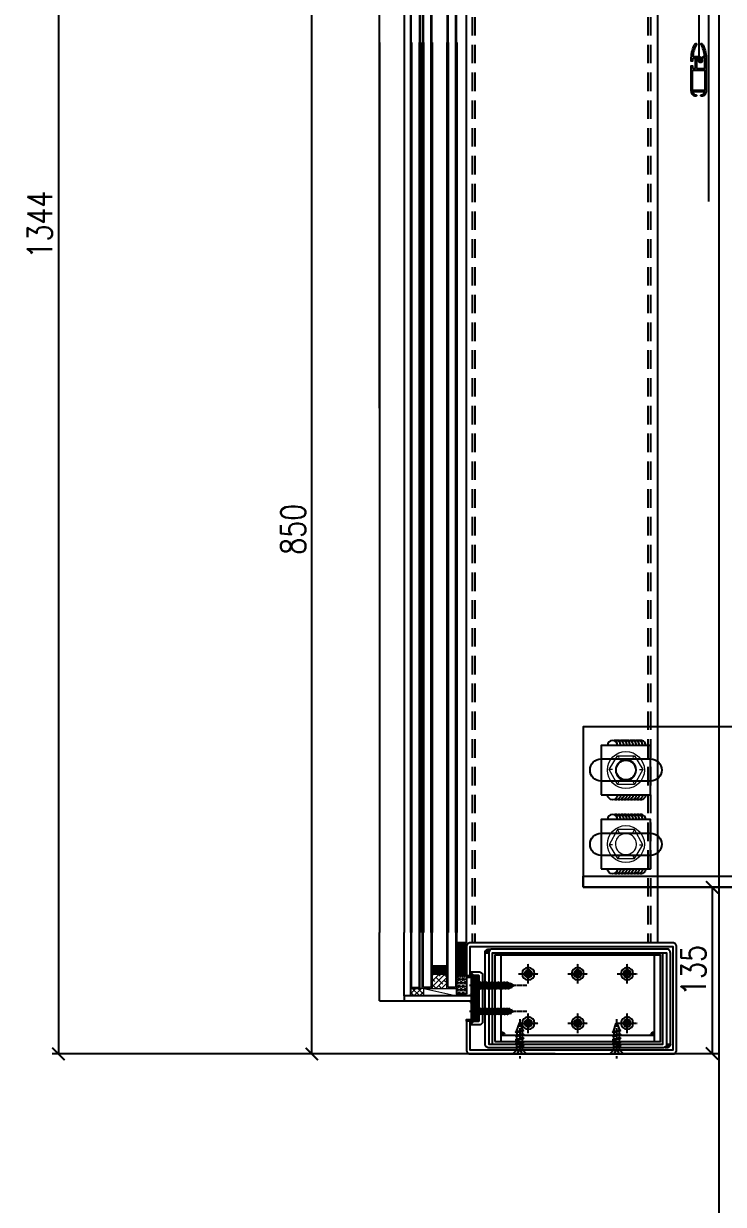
# Model space of a CAD drawing. Extents: x -3378 to 102197, y -3799 to 48702.
# Drawn here: x 85333 to 85899, y 7526 to 8483 of the extents above; entities that cross this region are included whole.
import ezdxf

# ---------------------------------------------------------------- set-up
doc = ezdxf.new("R2010")
doc.units = 0
for name, pattern in [('CEN1', [9, 6, -1, 1, -1]), ('CENTER', [2, 1.25, -0.25, 0.25, -0.25]), ('HIDDEN', [0.375, 0.25, -0.125])]:
    doc.linetypes.add(name, pattern=pattern)
for name, color, linetype in [('24WELD', 55, 'Continuous'), ('ARR', 6, 'Continuous'), ('BCM-DIM', 54, 'Continuous'), ('BCM-draft', 252, 'Continuous'), ('BCM-EXT', 2, 'Continuous'), ('BCM-Extu', 4, 'Continuous'), ('CENTER', 4, 'CENTER'), ('CL', 14, 'CENTER'), ('DIM', 173, 'Continuous'), ('GM_SECT_15', 15, 'Continuous'), ('泡棉', 8, 'Continuous'), ('結構體 STRUCTURAL', 154, 'Continuous'), ('螺絲 固定五金 FASTENERS', 124, 'Continuous'), ('螺絲、螺栓', 4, 'Continuous'), ('視覺模型鋁擠型暫替', 4, 'Continuous'), ('金屬面材 METAL PANEL', 2, 'Continuous'), ('鋁擠型 AL. EXTRUSION', 3, 'Continuous'), ('鐵件', 6, 'Continuous'), ('镀锌钢板', 3, 'Continuous'), ('隱藏線 HIDDEN', 8, 'HIDDEN')]:
    doc.layers.add(name, color=color, linetype=linetype)
doc.layers.add('BCM-GK', color=252, linetype='Continuous', lineweight=5)
doc.layers.add('BCM-GLA', color=4, linetype='Continuous', lineweight=5)
doc.styles.add('GM_ANNO_TEXT', font='simplex.shx', dxfattribs={"width": 0.8})
doc.dimstyles.new('GM_DIM', dxfattribs={"dimscale": 0, "dimtxt": 20, "dimasz": 10, "dimexe": 5, "dimexo": 5, "dimgap": 5, "dimtad": 1, "dimdec": 0, "dimdsep": 46, "dimtxsty": 'GM_ANNO_TEXT', "dimblk": 'ARCHTICK', "dimcen": 0, "dimclrd": 4, "dimclre": 4, "dimclrt": 10, "dimadec": 0, "dimazin": 2, "dimtfac": 1, "dimtdec": 0, "dimtix": 1, "dimtofl": 0, "dimtmove": 2, "dimatfit": 3, "dimfxl": 1.5, "dimarcsym": 1})
pattern_1 = [(45, (-80931.47096, -992287.45455), (-0.44194173824, 0.44194173824), [])]

# ---------------------------------------------------------------- blocks, each defined once
blk = doc.blocks.new('*u927')
at = {"layer": 'CENTER', "color": 0, "ltscale": 5}
blk.add_line((28.28, 0), (-3.62, 0), dxfattribs=at)
at = {"layer": '螺絲、螺栓', "color": 0, "linetype": 'ByBlock', "ltscale": 0.2}
for p, q in [((0.3, 5.3), (0.3, -5.3)), ((3.1, 2.5), (3.1, -2.5)), ((3.1, 2.39), (4.64, 2.39)), ((5.08, 3.15), (6.34, -3.15)), ((5.7, 2.39), (7.79, 2.39)), ((8.23, 3.15), (9.49, -3.15)), ((8.85, 2.39), (10.94, 2.39)), ((11.38, 3.15), (12.64, -3.15)), ((12, 2.39), (14.09, 2.39)), ((14.53, 3.15), (15.79, -3.15)), ((17.24, 2.39), (15.15, 2.39)), ((17.68, 3.15), (18.94, -3.15)), ((18.17, 2.61), (24.84, 0.24)), ((3.1, -2.39), (5.9, -2.39)), ((6.96, -2.39), (9.05, -2.39)), ((10.11, -2.39), (12.2, -2.39)), ((13.26, -2.39), (15.35, -2.39)), ((16.41, -2.39), (18.5, -2.39)), ((24.84, -0.23), (19.52, -2.25))]:
    blk.add_line(p, q, dxfattribs=at)
blk.add_lwpolyline([(3.1, -2.5), (0.3, -5.3), (0, -5.3), (0, 5.3), (0.3, 5.3), (3.1, 2.5)], dxfattribs=at)
blk.add_lwpolyline([(0, 1.61, -0.048054), (2.67, 0.68, -0.292428), (3.1, 0, -0.292428), (2.67, -0.68, -0.048054), (0, -1.61, -0.048054)], format="xyb", dxfattribs=at)
for points in [[(6.34, -3.15), (5.9, -2.39), (4.64, 2.39), (5.08, 3.15), (5.27, 3.15), (5.7, 2.39), (6.96, -2.39), (6.53, -3.15)], [(9.49, -3.15), (9.05, -2.39), (7.79, 2.39), (8.23, 3.15), (8.42, 3.15), (8.85, 2.39), (10.11, -2.39), (9.68, -3.15)], [(12.64, -3.15), (12.2, -2.39), (10.94, 2.39), (11.38, 3.15), (11.57, 3.15), (12, 2.39), (13.26, -2.39), (12.83, -3.15)], [(15.79, -3.15), (15.35, -2.39), (14.09, 2.39), (14.53, 3.15), (14.72, 3.15), (15.15, 2.39), (16.41, -2.39), (15.98, -3.15)], [(18.94, -3.15), (18.5, -2.39), (17.24, 2.39), (17.68, 3.15), (17.87, 3.15), (18.3, 2.39), (19.56, -2.39), (19.13, -3.15)]]:
    blk.add_lwpolyline(points, close=True, dxfattribs=at)
blk.add_arc((24.75, 0), 0.252, 292.16272, 69.4623, dxfattribs=at)
blk = doc.blocks.new('*U929')
blk.add_blockref('*u927', (0, 0))
blk = doc.blocks.new('橫料01')
at = {"layer": '視覺模型鋁擠型暫替', "linetype": 'Continuous'}
h = blk.add_hatch(dxfattribs=at)
h.set_pattern_fill('ANSI31', color=1, scale=5)
h.set_pattern_definition(pattern_1)
h.paths.add_polyline_path([(-151.5, -26.5), (-148.5, -26.5), (-151.5, -23.5)])
h = blk.add_hatch(dxfattribs=at)
h.set_pattern_fill('ANSI31', color=1, scale=5)
h.set_pattern_definition(pattern_1)
h.paths.add_polyline_path([(-151.5, -66.5), (-148.5, -63.5), (-151.5, -63.5)])
at = {"layer": '視覺模型鋁擠型暫替', "color": 1, "linetype": 'Continuous'}
for points in [[(-148.5, -26.5), (-151.5, -26.5), (-151.5, -23.5), (-148.5, -26.5)], [(-148.5, -63.5), (-151.5, -63.5), (-151.5, -66.5), (-148.5, -63.5)]]:
    blk.add_lwpolyline(points, dxfattribs=at)
at = {"layer": '視覺模型鋁擠型暫替', "color": 7, "linetype": 'Continuous'}
for centre, radius, start, end in [((7.5, -8), 3, 0, 120), ((7.5, -8), 2, 0, 109.47122), ((7.5, -8), 1, 0, 99.59407), ((-136.5, -82.01), 3, 180, 300), ((-136.5, -82.01), 2, 180, 289.47122), ((-136.5, -82.01), 1, 180, 279.59407)]:
    blk.add_arc(centre, radius, start, end, dxfattribs=at)
at = {"layer": '金屬面材 METAL PANEL'}
for points in [[(-151.5, -63.5), (-151.5, -87.01), (12.5, -87.01), (12.5, -3), (-151.49, -3), (-151.5, -26.5), (-154.5, -26.5), (-154.49, -3, -0.414128), (-151.49, 0), (12.5, 0, -0.414214), (15.5, -3), (15.5, -87.01, -0.414214), (12.5, -90.01), (-151.5, -90.01, -0.414214), (-154.5, -87.01), (-154.5, -63.5)], [(-151.5, -66.5), (-144.5, -66.5, 0.414214), (-141.5, -63.5), (-141.5, -26.5, 0.414239), (-144.5, -23.5), (-151.5, -23.5), (-148.5, -26.5), (-144.5, -26.5), (-144.5, -63.5), (-148.5, -63.5)]]:
    blk.add_lwpolyline(points, format="xyb", close=True, dxfattribs=at)
at = {"layer": '镀锌钢板'}
for points in [[(-136.5, -82.01), (-136.5, -8), (4.5, -8), (4.5, -82.01), (7.5, -82.01), (7.5, -8, 0.414214), (4.5, -5), (-136.5, -5, 0.414214), (-139.5, -8), (-139.5, -82.01)], [(10.5, -8), (10.5, -82.01, -0.414214), (7.5, -85.01), (-133.5, -85.01, -0.414214), (-136.5, -82.01), (-136.5, -8), (-133.5, -8), (-133.5, -82.01), (7.5, -82.01), (7.5, -8)]]:
    blk.add_lwpolyline(points, format="xyb", close=True, dxfattribs=at)
at = {"layer": '螺絲 固定五金 FASTENERS', "xscale": -1.000000000000002, "rotation": 90}
for p in [(-111.5, 0), (-33, 0)]:
    blk.add_blockref('*U929', p, dxfattribs=at)
blk = doc.blocks.new('*U35')
blk.add_lwpolyline([(1.22, 0.68), (2.48, 0.68, -0.398336), (3.02, 0.16, -0.027263), (3.02, -0.16, -0.398336), (2.48, -0.68), (1.22, -0.68, 0.414214), (0.68, -1.22), (0.68, -2.48, -0.398336), (0.16, -3.02, -0.027263), (-0.16, -3.02, -0.398336), (-0.68, -2.48), (-0.68, -1.22, 0.414214), (-1.22, -0.68), (-2.48, -0.68, -0.398336), (-3.02, -0.16, -0.027263), (-3.02, 0.16, -0.398336), (-2.48, 0.68), (-1.22, 0.68, 0.414214), (-0.68, 1.22), (-0.68, 2.48, -0.398336), (-0.16, 3.02, -0.027263), (0.16, 3.02, -0.398336), (0.68, 2.48), (0.68, 1.22, 0.414214)], format="xyb", close=True)
blk.add_circle((0, 0), 5)
at = {"layer": 'CL'}
for p, q in [((-8.04, 0), (8.04, 0)), ((0, 8.04), (0, -8.04))]:
    blk.add_line(p, q, dxfattribs=at)
blk = doc.blocks.new('圓孔6mm')
at = {"layer": '視覺模型鋁擠型暫替', "color": 6, "linetype": 'Continuous'}
blk.add_circle((0, 0), 3, dxfattribs=at)
at = {"layer": 'BCM-draft'}
blk.add_blockref('*U35', (0, 0), dxfattribs=at)
blk = doc.blocks.new('4t 托架')
at = {"layer": '視覺模型鋁擠型暫替', "color": 7, "linetype": 'Continuous'}
for centre, radius, start, end in [((14.5, -11.5), 1, 270, 0), ((14.5, -11.5), 2, 270, 0), ((14.5, -11.5), 3, 270, 0), ((138.5, -11.5), 3, 180, 270), ((138.5, -11.5), 2, 180, 270), ((138.5, -11.5), 1, 180, 270)]:
    blk.add_arc(centre, radius, start, end, dxfattribs=at)
at = {"layer": '镀锌钢板', "color": 6, "linetype": 'Continuous'}
for p, q in [((14.5, -6.5), (14.5, -76.51)), ((138.5, -76.51), (138.5, -6.5)), ((138.5, -11.5), (14.5, -11.5))]:
    blk.add_line(p, q, dxfattribs=at)
blk.add_lwpolyline([(9.5, -6.5), (143.5, -6.5), (143.5, -76.51), (9.5, -76.51)], close=True, dxfattribs=at)
at = {"layer": '視覺模型鋁擠型暫替', "linetype": 'Continuous'}
for p in [(36.5, -21.5), (76.5, -21.5), (116.5, -21.5), (36.5, -61.51), (76.5, -61.51), (116.5, -61.51)]:
    blk.add_blockref('圓孔6mm', p, dxfattribs=at)
blk = doc.blocks.new('A$C4E2A2353')
at = {"layer": 'ARR', "color": 0, "linetype": 'CEN1', "ltscale": 0.5}
blk.add_line((42.86, 0), (-3.62, 0), dxfattribs=at)
at = {"layer": 'ARR', "color": 0, "linetype": 'ByBlock', "ltscale": 0.3}
for p, q in [((0.3, -5.3), (0.3, 5.3)), ((3.1, -2.5), (3.1, 2.5)), ((4.38, 2.15), (3.1, 2.15)), ((3.1, 1.24), (3.82, -2.16)), ((4.71, 2.87), (4.38, 2.15)), ((4.38, 2.15), (5.3, -2.16)), ((4.43, 1.96), (5.34, -2.36)), ((5.34, 2.15), (4.71, 2.87)), ((4.71, 2.87), (5.93, -2.88)), ((4.89, 2.06), (5.8, -2.26)), ((6.82, 2.15), (5.34, 2.15)), ((5.34, 2.15), (6.26, -2.16)), ((5.34, 2.15), (6.26, -2.16)), ((7.15, 2.87), (6.82, 2.15)), ((6.82, 2.15), (7.74, -2.16)), ((6.86, 1.96), (7.78, -2.36)), ((7.78, 2.15), (7.15, 2.87)), ((7.15, 2.87), (8.37, -2.88)), ((7.32, 2.06), (8.24, -2.26)), ((9.26, 2.15), (7.78, 2.15)), ((7.78, 2.15), (8.7, -2.16)), ((7.78, 2.15), (8.7, -2.16)), ((9.59, 2.87), (9.26, 2.15)), ((9.26, 2.15), (10.17, -2.16)), ((9.3, 1.96), (10.21, -2.36)), ((10.22, 2.15), (9.59, 2.87)), ((9.59, 2.87), (10.81, -2.88)), ((9.76, 2.06), (10.67, -2.26)), ((11.7, 2.15), (10.22, 2.15)), ((10.22, 2.15), (11.13, -2.16)), ((10.22, 2.15), (11.13, -2.16)), ((12.02, 2.87), (11.7, 2.15)), ((11.7, 2.15), (12.61, -2.16)), ((11.74, 1.96), (12.65, -2.36)), ((12.66, 2.15), (12.02, 2.87)), ((12.02, 2.87), (13.24, -2.88)), ((12.2, 2.06), (13.11, -2.26)), ((14.13, 2.15), (12.66, 2.15)), ((12.66, 2.15), (13.57, -2.16)), ((12.66, 2.15), (13.57, -2.16)), ((14.46, 2.87), (14.13, 2.15)), ((14.13, 2.15), (15.05, -2.16)), ((14.18, 1.96), (15.09, -2.36)), ((15.09, 2.15), (14.46, 2.87)), ((14.46, 2.87), (15.68, -2.88)), ((14.64, 2.06), (15.55, -2.26)), ((16.57, 2.15), (15.09, 2.15)), ((15.09, 2.15), (16.01, -2.16)), ((15.09, 2.15), (16.01, -2.16)), ((16.9, 2.87), (16.57, 2.15)), ((16.57, 2.15), (17.49, -2.16)), ((16.61, 1.96), (17.53, -2.36)), ((17.53, 2.15), (16.9, 2.87)), ((16.9, 2.87), (18.12, -2.88)), ((17.07, 2.06), (17.99, -2.26)), ((19.01, 2.15), (17.53, 2.15)), ((17.53, 2.15), (18.45, -2.16)), ((17.53, 2.15), (18.45, -2.16)), ((19.34, 2.87), (19.01, 2.15)), ((19.01, 2.15), (19.92, -2.16)), ((19.05, 1.96), (19.96, -2.36)), ((19.97, 2.15), (19.34, 2.87)), ((19.34, 2.87), (20.56, -2.88)), ((19.51, 2.06), (20.42, -2.26)), ((21.45, 2.15), (19.97, 2.15)), ((19.97, 2.15), (20.88, -2.16)), ((19.97, 2.15), (20.88, -2.16)), ((21.77, 2.87), (21.45, 2.15)), ((21.77, 2.87), (21.45, 2.15)), ((21.45, 2.15), (22.36, -2.16)), ((21.45, 2.15), (22.36, -2.16)), ((21.49, 1.96), (22.4, -2.36)), ((21.49, 1.96), (22.4, -2.36)), ((22.41, 2.15), (21.77, 2.87)), ((21.77, 2.87), (22.99, -2.88)), ((22.41, 2.15), (21.77, 2.87)), ((21.77, 2.87), (22.99, -2.88)), ((21.95, 2.06), (22.86, -2.26)), ((21.95, 2.06), (22.86, -2.26)), ((23.88, 2.15), (22.41, 2.15)), ((22.41, 2.15), (23.32, -2.16)), ((23.88, 2.15), (22.41, 2.15)), ((22.41, 2.15), (23.32, -2.16)), ((22.41, 2.15), (23.32, -2.16)), ((22.41, 2.15), (23.32, -2.16)), ((24.21, 2.87), (23.88, 2.15)), ((24.21, 2.87), (23.88, 2.15)), ((23.88, 2.15), (24.8, -2.16)), ((23.88, 2.15), (24.8, -2.16)), ((23.93, 1.96), (24.84, -2.36)), ((23.93, 1.96), (24.84, -2.36)), ((24.84, 2.15), (24.21, 2.87)), ((24.21, 2.87), (25.43, -2.88)), ((24.84, 2.15), (24.21, 2.87)), ((24.21, 2.87), (25.43, -2.88)), ((24.38, 2.06), (25.3, -2.26)), ((24.38, 2.06), (25.3, -2.26)), ((26.32, 2.15), (24.84, 2.15)), ((24.84, 2.15), (25.76, -2.16)), ((26.32, 2.15), (24.84, 2.15)), ((24.84, 2.15), (25.76, -2.16)), ((24.84, 2.15), (25.76, -2.16)), ((24.84, 2.15), (25.76, -2.16)), ((26.65, 2.87), (26.32, 2.15)), ((26.65, 2.87), (26.32, 2.15)), ((26.32, 2.15), (27.24, -2.16)), ((26.32, 2.15), (27.24, -2.16)), ((26.36, 1.96), (27.28, -2.36)), ((26.36, 1.96), (27.28, -2.36)), ((27.28, 2.15), (26.65, 2.87)), ((26.65, 2.87), (27.87, -2.88)), ((27.28, 2.15), (26.65, 2.87)), ((26.65, 2.87), (27.87, -2.88)), ((26.82, 2.06), (27.74, -2.26)), ((26.82, 2.06), (27.74, -2.26)), ((28.91, 1.45), (27.28, 2.15)), ((27.28, 2.15), (28.19, -2.16)), ((27.28, 2.15), (28.19, -2.16)), ((27.28, 2.15), (28.19, -2.16)), ((27.28, 2.15), (28.19, -2.16)), ((29.24, 2.17), (28.91, 1.45)), ((28.91, 1.45), (29.52, -1.46)), ((29.96, 0.99), (29.24, 2.17)), ((29.24, 2.17), (30.16, -2.18)), ((32.25, 0), (29.96, 1.25)), ((29.96, 0.99), (30.39, -1)), ((32.26, 0), (32.25, 0)), ((3.1, -1.02), (3.49, -2.88)), ((3.1, -2.44), (3.49, -2.88)), ((3.49, -2.88), (3.82, -2.16)), ((3.82, -2.16), (5.3, -2.16)), ((5.3, -2.16), (5.93, -2.88)), ((5.93, -2.88), (6.26, -2.16)), ((6.26, -2.16), (7.74, -2.16)), ((7.74, -2.16), (8.37, -2.88)), ((8.37, -2.88), (8.7, -2.16)), ((8.7, -2.16), (10.17, -2.16)), ((10.17, -2.16), (10.81, -2.88)), ((10.81, -2.88), (11.13, -2.16)), ((11.13, -2.16), (12.61, -2.16)), ((12.61, -2.16), (13.24, -2.88)), ((13.24, -2.88), (13.57, -2.16)), ((13.57, -2.16), (15.05, -2.16)), ((15.05, -2.16), (15.68, -2.88)), ((15.68, -2.88), (16.01, -2.16)), ((16.01, -2.16), (17.49, -2.16)), ((17.49, -2.16), (18.12, -2.88)), ((18.12, -2.88), (18.45, -2.16)), ((18.45, -2.16), (19.92, -2.16)), ((19.92, -2.16), (20.56, -2.88)), ((20.56, -2.88), (20.88, -2.16)), ((20.88, -2.16), (22.36, -2.16)), ((22.36, -2.16), (22.99, -2.88)), ((22.36, -2.16), (22.99, -2.88)), ((22.99, -2.88), (23.32, -2.16)), ((22.99, -2.88), (23.32, -2.16)), ((23.32, -2.16), (24.8, -2.16)), ((23.32, -2.16), (24.8, -2.16)), ((24.8, -2.16), (25.43, -2.88)), ((24.8, -2.16), (25.43, -2.88)), ((25.43, -2.88), (25.76, -2.16)), ((25.43, -2.88), (25.76, -2.16)), ((25.76, -2.16), (27.24, -2.16)), ((25.76, -2.16), (27.24, -2.16)), ((27.24, -2.16), (27.87, -2.88)), ((27.24, -2.16), (27.87, -2.88)), ((27.87, -2.88), (28.19, -2.16)), ((27.87, -2.88), (28.19, -2.16)), ((28.19, -2.16), (29.52, -1.46)), ((29.52, -1.46), (30.16, -2.18)), ((30.16, -2.18), (30.39, -1)), ((30.39, -1), (32.25, -0.01)), ((32.25, -0.01), (32.26, 0))]:
    blk.add_line(p, q, dxfattribs=at)
blk.add_lwpolyline([(3.1, 2.5), (0.3, 5.3), (0, 5.3), (0, -5.3), (0.3, -5.3), (3.1, -2.5)], dxfattribs=at)
blk.add_lwpolyline([(0, -1.61, 0.048054), (2.67, -0.68, 0.292428), (3.1, 0, 0.292428), (2.67, 0.68, 0.048054), (0, 1.61, 0.048054)], format="xyb", dxfattribs=at)
blk = doc.blocks.new('*U920')
at = {"layer": '螺絲、螺栓', "color": 0, "linetype": 'ByBlock', "xscale": -1, "rotation": 180}
blk.add_blockref('A$C4E2A2353', (0, 0), dxfattribs=at)
blk = doc.blocks.new('玻璃飾條03')
at = {"layer": '視覺模型鋁擠型暫替', "color": 2, "linetype": 'Continuous'}
for centre, radius, start, end in [((56.5, 0), 3, 90, 180), ((56.5, 0), 2.5, 90, 180), ((56.5, 0), 2, 90, 180), ((56.5, 0), 1.5, 90, 180), ((56.5, 0), 1, 90, 180), ((56.5, -4), 3, 180, 270), ((56.5, -4), 2.5, 180, 270), ((56.5, -4), 2, 180, 270), ((56.5, -4), 1.5, 180, 270), ((56.5, -4), 1, 180, 270)]:
    blk.add_arc(centre, radius, start, end, dxfattribs=at)
at = {"layer": '金屬面材 METAL PANEL', "linetype": 'Continuous'}
for points in [[(56.5, -19), (60.5, -19), (60.5, 15), (56.5, 15)], [(0, -4), (56.5, -4), (56.5, 0), (0, 0)]]:
    blk.add_lwpolyline(points, close=True, dxfattribs=at)
at = {"layer": '螺絲 固定五金 FASTENERS', "xscale": -1, "rotation": 180}
blk.add_blockref('*U920', (56.5, 8.5), dxfattribs=at)
at = {"layer": '螺絲 固定五金 FASTENERS'}
blk.add_blockref('*U920', (56.5, -12.5), dxfattribs=at)
blk = doc.blocks.new('下端橫料')
h = blk.add_hatch()
h.set_pattern_fill('ANSI31', color=9, scale=10, angle=45, style=0)
h.set_pattern_definition([(90, (-64563.3798, -611643.4237), (-1.25, 1e-15), [])])
h.paths.add_polyline_path([(-154.5, 21.01), (-144.5, 21.01), (-144.5, -15.99), (-154.5, -15.99), (-154.5, -14.49), (-150.5, -14.49), (-150.5, 19.51), (-154.5, 19.51)])
at = {"layer": 'BCM-DIM', "linetype": 'Continuous'}
h = blk.add_hatch(dxfattribs=at)
h.set_pattern_fill('ANSI37', color=256, scale=10, angle=45)
h.set_pattern_definition([(90, (-95148.2913, -997814.4785), (-1.25, 0), []), (180, (-95148.2913, -997814.4785), (-1e-16, -1.25), [])])
h.paths.add_polyline_path([(-154.61, 47.52), (-162.61, 47.52), (-162.61, 21.01), (-154.61, 21.01)])
at = {"layer": 'BCM-Extu', "linetype": 'ByBlock'}
h = blk.add_hatch(dxfattribs=at)
h.set_pattern_fill('DOTS', color=8, scale=15, angle=90, style=0)
h.set_pattern_definition([(90, (374.4122, 2792.6792), (-0.9375, 0.46875), [0, -0.9375])])
h.paths.add_polyline_path([(-181.43, 23.01), (-182, 24.55), (-182, 28.01), (-171, 28.01), (-171, 24.55), (-171.57, 23.01)])
at = {"layer": 'BCM-GK', "linetype": 'ByBlock'}
h = blk.add_hatch(dxfattribs=at)
h.set_pattern_fill('ANSI38', color=256, angle=180)
h.set_pattern_definition([(225, (1299193.2597, -122128.5923), (2.24506403, -2.24506403), []), (315, (1299193.2597, -122128.5923), (6.735192091, -2.24506403), [7.9375, -4.7625])])
h.paths.add_polyline_path([(-171.22, 22.51), (-170.5, 24.46), (-170.5, 10.51), (-182.5, 10.51), (-182.5, 24.46), (-181.77, 22.51)])
h = blk.add_hatch(dxfattribs=at)
h.set_pattern_fill('ANSI37', color=256, angle=-180)
h.set_pattern_definition([(225, (-459917.4386, 114409.8176), (2.24506403, -2.24506403), []), (315, (-459917.4386, 114409.8176), (2.24506403, 2.24506403), [])])
h.paths.add_polyline_path([(-200, 4.51), (-189, 4.51), (-189, 10.51), (-199, 10.51), (-200, 11.51)])
at = {"layer": '泡棉'}
h = blk.add_hatch(dxfattribs=at)
h.set_pattern_fill('HEX', color=256, scale=0.3, angle=90)
h.set_pattern_definition([(90, (0.0001, -35.6512), (-1.649778, 1e-16), [0.9525, -1.905]), (210, (0.0001, -35.6512), (0.824889, -1.42875), [0.9525, -1.905]), (150, (0.0001, -34.6987), (-0.824889, -1.42875), [0.9525, -1.905])])
h.paths.add_polyline_path([(-154.5, 21.01), (-162.5, 21.01), (-162.5, 6.01), (-154.5, 6.01)])
at = {"color": 6, "linetype": 'Continuous'}
blk.add_lwpolyline([(-154.5, 21.01), (-144.5, 21.01), (-144.5, -15.99), (-154.5, -15.99), (-154.5, -14.49), (-150.5, -14.49), (-150.5, 19.51), (-154.5, 19.51)], close=True, dxfattribs=at)
at = {"layer": 'BCM-DIM', "linetype": 'Continuous'}
for p, q in [((-154.61, 47.51), (-162.61, 47.51)), ((-154.61, 21.01), (-162.61, 21.01))]:
    blk.add_line(p, q, dxfattribs=at)
at = {"layer": 'BCM-EXT', "color": 8}
blk.add_lwpolyline([(-200, 32.68), (-200, 4.51)], dxfattribs=at)
at = {"layer": 'BCM-Extu', "color": 8, "linetype": 'ByBlock'}
for points in [[(-170.5, 24.46), (-170.5, 28.51), (-182.5, 28.51), (-182.5, 24.46), (-181.77, 22.51), (-171.22, 22.51)], [(-171.57, 23.01), (-181.43, 23.01), (-182, 24.55), (-182, 28.01), (-171, 28.01), (-171, 24.55)]]:
    blk.add_lwpolyline(points, close=True, dxfattribs=at)
at = {"layer": 'BCM-GK', "linetype": 'ByBlock'}
for points in [[(-170.5, 10.51), (-170.5, 22.51), (-182.5, 22.51), (-182.5, 10.51)], [(-189, 10.51), (-162.5, 10.51), (-162.5, 4.51), (-189, 4.51)]]:
    blk.add_lwpolyline(points, close=True, dxfattribs=at)
at = {"layer": 'BCM-GK'}
blk.add_lwpolyline([(-200, 4.51), (-189, 4.51), (-189, 10.51), (-199, 10.51), (-200, 11.51), (-200, 4.51)], dxfattribs=at)
at = {"layer": 'BCM-GK', "linetype": 'ByBlock'}
blk.add_lwpolyline([(-189, 10.51), (-162.5, 4.51)], dxfattribs=at)
at = {"layer": 'BCM-GLA', "linetype": 'ByBlock'}
for points in [[(-200, 55.81), (-200, 11.51), (-199, 10.51), (-192, 10.51), (-192, 55.81)], [(-182.5, 55.81), (-182.5, 11.51), (-183.5, 10.51), (-190.5, 10.51), (-190.5, 55.81)], [(-162.5, 55.81), (-162.5, 11.51), (-163.5, 10.51), (-170.5, 10.51), (-170.5, 55.81)]]:
    blk.add_lwpolyline(points, dxfattribs=at)
at = {"layer": 'BCM-GLA', "color": 5, "linetype": 'ByBlock'}
for points in [[(-199, 55.81), (-199, 11.92), (-198.59, 11.51), (-193, 11.51), (-193, 55.81)], [(-183.5, 55.81), (-183.5, 11.92), (-183.91, 11.51), (-189.5, 11.51), (-189.5, 55.81)], [(-163.5, 55.81), (-163.5, 11.92), (-163.91, 11.51), (-169.5, 11.51), (-169.5, 55.81)]]:
    blk.add_lwpolyline(points, dxfattribs=at)
at = {"layer": '泡棉'}
blk.add_lwpolyline([(-154.5, 6.01), (-162.5, 6.01), (-162.5, 21.01), (-154.5, 21.01)], close=True, dxfattribs=at)
at = {"layer": '金屬面材 METAL PANEL'}
for p, q in [((-225, 0.51), (-225, 55.81)), ((-205, 4.51), (-205, 55.81)), ((-225, 0.51), (-205, 0.51))]:
    blk.add_line(p, q, dxfattribs=at)
at = {"layer": '視覺模型鋁擠型暫替', "linetype": 'Continuous', "xscale": -1, "rotation": 180}
for name, p in [('橫料01', (0, -42.49)), ('4t 托架', (-141, -38.99))]:
    blk.add_blockref(name, p, dxfattribs=at)
at = {"layer": '視覺模型鋁擠型暫替', "linetype": 'Continuous'}
blk.add_blockref('玻璃飾條03', (-205, 4.51), dxfattribs=at)
blk = doc.blocks.new('外懸包板斷面(東側)01')
at = {"layer": 'BCM-GLA', "linetype": 'ByBlock'}
for points in [[(600.01, -914.05), (600.01, -90.12), (601.01, -89.12), (608.01, -89.12), (608.01, -914.05)], [(617.51, -914.05), (617.51, -90.12), (616.51, -89.12), (609.51, -89.12), (609.51, -914.05)], [(637.51, -914.05), (637.51, -90.12), (636.51, -89.12), (629.51, -89.12), (629.51, -914.05)]]:
    blk.add_lwpolyline(points, dxfattribs=at)
at = {"layer": 'BCM-GLA', "color": 5, "linetype": 'ByBlock'}
for points in [[(601.01, -914.05), (601.01, -90.53), (601.43, -90.12), (607.01, -90.12), (607.01, -914.05)], [(616.51, -914.05), (616.51, -90.53), (616.1, -90.12), (610.51, -90.12), (610.51, -914.05)], [(636.51, -914.05), (636.51, -90.53), (636.1, -90.12), (630.51, -90.12), (630.51, -914.05)]]:
    blk.add_lwpolyline(points, dxfattribs=at)
at = {"layer": '金屬面材 METAL PANEL'}
for points in [[(645.51, -965.25), (645.51, 627.21), (800.01, 627.21), (800.01, -965.25)], [(575.01, -899.55), (575.01, -79.12), (595.01, -79.12), (595.01, -899.55)]]:
    blk.add_lwpolyline(points, dxfattribs=at)
blk = doc.blocks.new('ASC-Facade Detail W1 & W2$0$CW_C1$0$NR-54')
for points in [[(-0.212, 1.246, 0.766396), (-0.442, -1.184, -0.994084), (-0.414, -1.194, 0.041271), (-0.212, -1.246, 0.632567), (-0.184, -1.205), (-0.23, -1.124, -0.575047), (-0.149, -0.985), (0.211, -0.985, -0.768251), (0.257, -1.159), (0.194, -1.195, 0.837568), (0.212, -1.246, 0.766396), (0.442, 1.184, -0.994084), (0.414, 1.194, 0.041271), (0.212, 1.246, 0.632567), (0.184, 1.205), (0.23, 1.124, -0.575047), (0.149, 0.985), (-0.211, 0.985, -0.768251), (-0.257, 1.159), (-0.194, 1.195, 0.837568)], [(-1.192, 0.202, 0.464153), (-1.1, 0.093), (-1.023, 0.093, -1), (-1.023, -0.093), (-1.1, -0.093, 0.464153), (-1.192, -0.202, 0.268255), (-0.42, -1.134, 0.481314), (-0.296, -1.059, -0.376214), (-0.149, -0.93), (0.211, -0.93, -0.348452), (0.355, -1.044, 0.468335), (0.483, -1.108, 0.253356), (1.192, -0.202, 0.464153), (1.1, -0.093), (1.023, -0.093, -1), (1.023, 0.093), (1.1, 0.093, 0.464153), (1.192, 0.202, 0.268255), (0.42, 1.134, 0.481314), (0.296, 1.059, -0.376214), (0.149, 0.93), (-0.211, 0.93, -0.348452), (-0.355, 1.044, 0.468335), (-0.483, 1.108, 0.253356)]]:
    blk.add_lwpolyline(points, format="xyb", close=True)
blk = doc.blocks.new('CW WINDOW SHADING')
at = {"layer": '鋁擠型 AL. EXTRUSION'}
h = blk.add_hatch(dxfattribs=at)
h.set_pattern_fill('ANSI31', color=256, scale=50.8, style=0)
h.set_pattern_definition([(135, (-79898.378, 10971.907), (4.49012806, 4.49012806), [])])
h.paths.add_polyline_path([(-10.91, 26.84), (-7.55, 26.84), (-7.55, 60.07), (-10.91, 60.07)])
h = blk.add_hatch(dxfattribs=at)
h.set_pattern_fill('ANSI31', color=256, scale=50.8, style=0)
h.set_pattern_definition([(135, (-79909.291, 10956.907), (4.49012806, 4.49012806), [])])
edge = h.paths.add_edge_path()
edge.add_arc((24.86, -70.34), 0.6, 31.34645, 211.34645, ccw=False)
edge.add_arc((6.58, -81.47), 22, 360, 391.34645, ccw=False)
edge.add_line((28.58, -81.47), (28.58, -107.91))
edge.add_arc((22.58, -107.91), 6, 330, 360, ccw=False)
edge.add_line((27.78, -110.91), (27.42, -111.54))
edge.add_arc((25.68, -110.54), 2, 270, 330, ccw=False)
edge.add_line((25.68, -112.54), (24.76, -112.54))
edge.add_arc((24.76, -112.04), 0.5, 90, 270, ccw=False)
edge.add_line((24.76, -111.54), (25.68, -111.54))
edge.add_arc((25.68, -110.54), 1, 270, 330)
edge.add_line((26.55, -111.04), (27.37, -109.61))
edge.add_arc((27.04, -109.42), 0.381, 330, 450)
edge.add_line((27.04, -109.04), (18.12, -109.04))
edge.add_arc((18.12, -109.42), 0.381, 450, 570)
edge.add_line((17.79, -109.61), (18.62, -111.04))
edge.add_arc((19.48, -110.54), 1, 210, 270)
edge.add_line((19.48, -111.54), (20.41, -111.54))
edge.add_arc((20.41, -112.04), 0.5, 270, 450, ccw=False)
edge.add_line((20.41, -112.54), (19.48, -112.54))
edge.add_arc((19.48, -110.54), 2, 210, 270, ccw=False)
edge.add_line((17.75, -111.54), (17.39, -110.91))
edge.add_arc((22.58, -107.91), 6, 180, 210, ccw=False)
edge.add_line((16.58, -107.91), (16.58, -87.96))
edge.add_line((16.58, -87.96), (17.48, -87.96))
edge.add_line((17.48, -87.96), (17.48, -89.63))
edge.add_arc((17.86, -89.63), 0.381, 540, 630)
edge.add_line((17.86, -90.01), (19.5, -90.01))
edge.add_arc((19.5, -89.63), 0.381, 270, 360)
edge.add_line((19.88, -89.63), (19.88, -82.49))
edge.add_arc((19.5, -82.49), 0.381, 360, 450)
edge.add_line((19.5, -82.11), (17.86, -82.11))
edge.add_arc((17.86, -82.49), 0.381, 450, 540)
edge.add_line((17.48, -82.49), (17.48, -84.15))
edge.add_line((17.48, -84.15), (16.58, -84.15))
edge.add_line((16.58, -84.15), (16.58, -81.47))
edge.add_arc((38.58, -81.47), 22, 508.65355, 540, ccw=False)
edge.add_arc((20.31, -70.34), 0.6, 328.65355, 508.65355, ccw=False)
edge.add_arc((38.58, -81.47), 20.8, 508.65355, 536.30887)
edge.add_arc((18.21, -80.16), 0.381, 536.30887, 630)
edge.add_line((18.21, -80.54), (21.81, -80.54))
edge.add_arc((21.81, -81.04), 0.5, 270, 450, ccw=False)
edge.add_line((21.81, -81.54), (21.16, -81.54))
edge.add_arc((21.16, -81.92), 0.381, 450, 540)
edge.add_line((20.78, -81.92), (20.78, -89.63))
edge.add_arc((21.16, -89.63), 0.381, 540, 630)
edge.add_line((21.16, -90.01), (27.2, -90.01))
edge.add_arc((27.2, -89.63), 0.381, 270, 360)
edge.add_line((27.58, -89.63), (27.58, -81.92))
edge.add_arc((27.2, -81.92), 0.381, 360, 450)
edge.add_line((27.2, -81.54), (26.36, -81.54))
edge.add_arc((26.36, -81.04), 0.5, 90, 270, ccw=False)
edge.add_line((26.36, -80.54), (26.96, -80.54))
edge.add_arc((26.96, -80.16), 0.381, 270, 363.69113)
edge.add_arc((6.58, -81.47), 20.8, 363.69113, 391.34645)
edge = h.paths.add_edge_path(flags=16)
edge.add_line((27.54, -91.58), (27.54, -107.58))
edge.add_arc((27.28, -107.58), 0.254, 270, 360, ccw=False)
edge.add_line((27.28, -107.84), (17.88, -107.84))
edge.add_arc((17.88, -107.58), 0.254, 180, 270, ccw=False)
edge.add_line((17.63, -107.58), (17.63, -91.84))
edge.add_arc((17.88, -91.84), 0.254, 90, 180, ccw=False)
edge.add_line((17.88, -91.58), (27.54, -91.58))
for p, q in [((182.85, 85), (-3.68, 85)), ((51.35, 83.12), (51.35, 69.19)), ((95.8, 83.12), (95.8, 69.19)), ((113.26, 71.86), (37.06, 71.86)), ((53.51, 71.01), (49.24, 71.01)), ((93.64, 71.01), (97.91, 71.01)), ((62.46, 33.12), (62.46, 39.47)), ((56.11, 36.3), (19.6, 36.3)), ((22.58, 36.3), (22.58, -80.3)), ((30.36, 36.3), (30.36, -197.94)), ((59.29, 36.3), (65.64, 36.3)), ((62.46, 29.95), (62.46, -6.57)), ((68.81, 36.3), (105.32, 36.3)), ((199.2, 10.18), (184.49, 10.18)), ((186.37, 12.07), (186.37, 8.3))]:
    blk.add_line(p, q, dxfattribs=at)
for points in [[(187.9, 84.41), (187.14, 84.83), (186.29, 85), (-3.68, 85), (-4.61, 84.83), (-5.38, 84.49), (-6.05, 83.9), (-6.48, 83.14), (-6.65, 82.29), (-6.65, 26.15), (-8.26, 26.15), (-8.26, 15.48), (-8.09, 14.89), (-7.75, 14.38), (-7.24, 14.04), (-6.65, 13.87), (-6.05, 14.04), (-5.55, 14.38), (-5.21, 14.89), (-5.12, 15.48), (-5.12, 80.43), (-4.95, 81.36), (-4.53, 82.21), (-3.94, 82.8), (-3.09, 83.22), (-2.16, 83.39), (184.51, 83.39), (185.45, 83.31), (186.21, 82.88), (186.89, 82.29), (187.31, 81.53), (187.48, 80.6), (187.48, 2.34), (189.09, 2.34), (189.09, 82.21), (188.92, 83.05), (188.49, 83.81)], [(113.26, -31.18), (113.26, 76.62), (37.06, 76.62), (37.06, -31.18)], [(-10.91, 26.84), (-7.55, 26.84), (-7.55, 60.07), (-10.91, 60.07)], [(190.66, 18.18), (189.09, 18.18), (189.09, 2.33), (186.55, 2.33), (186.55, -0.21), (189.09, -0.21), (189.09, -18.32), (183.52, -18.32), (183.52, -11.34), (181.95, -11.34), (181.95, -20.86), (189.09, -20.86), (189.09, -30.22), (189.34, -30.48), (189.09, -30.73), (189.09, -40), (219.26, -40), (220.84, -38.43), (194.01, -38.43), (194.01, -35.73), (192.44, -35.73), (192.44, -38.43), (190.66, -38.43), (190.66, -22.64), (192.44, -22.64), (192.44, -25.33), (194.01, -25.33), (194.01, -21.07), (190.66, -21.07), (190.66, -0.21), (194.01, -0.21), (194.01, 2.33), (190.66, 2.33), (190.66, 18.18)], [(22.58, -80.3), (22.05, -82.6)], [(22.58, -80.3), (24.61, -81.51)]]:
    blk.add_lwpolyline(points, close=True, dxfattribs=at)
blk.add_lwpolyline([(116.17, -40), (182.73, -40), (183.61, -40), (187.6, -40, 0.153915), (187.83, -39.93), (188.92, -39.16, 0.73323), (188.69, -38.43), (187.51, -38.43), (183.61, -38.43), (182.73, -38.43), (181.54, -38.43, -0.414214), (181.14, -38.02), (181.14, -11.75, -0.414214), (181.54, -11.34), (182.34, -11.34), (183.12, -11.34, -0.414214), (183.52, -11.75), (183.52, -13.14), (183.52, -17.29, 0.414214), (183.93, -17.7), (184.69, -17.7, 0.414214), (185.1, -17.29), (185.1, -16.73), (185.1, -10.17, 0.414214), (184.69, -9.76), (179.97, -9.76, 0.414214), (179.56, -10.17), (179.56, -37.13), (179.56, -38.02, -0.414214), (179.16, -38.43), (178.53, -38.43), (177.97, -38.43), (166.43, -38.43), (166.3, -38.55, -0.414214), (166.05, -38.55), (165.92, -38.43), (118, -38.43), (115.41, -38.43, 0.668179), (115.12, -39.12), (115.88, -39.88, 0.198912), (116.17, -40)], format="xyb", dxfattribs=at)
for points in [[(24.35, -70.65, -1), (25.37, -70.03, -0.137634), (28.58, -81.47), (28.58, -107.91, -0.131652), (27.78, -110.91), (27.42, -111.54, -0.267949), (25.68, -112.54), (24.76, -112.54, -1), (24.76, -111.54), (25.68, -111.54, 0.267949), (26.55, -111.04), (27.37, -109.61, 0.57735), (27.04, -109.04), (18.12, -109.04, 0.57735), (17.79, -109.61), (18.62, -111.04, 0.267949), (19.48, -111.54), (20.41, -111.54, -1), (20.41, -112.54), (19.48, -112.54, -0.267949), (17.75, -111.54), (17.39, -110.91, -0.131652), (16.58, -107.91), (16.58, -87.96), (17.48, -87.96), (17.48, -89.63, 0.414214), (17.86, -90.01), (19.5, -90.01, 0.414214), (19.88, -89.63), (19.88, -82.49, 0.414214), (19.5, -82.11), (17.86, -82.11, 0.414214), (17.48, -82.49), (17.48, -84.15), (16.58, -84.15), (16.58, -81.47, -0.137634), (19.79, -70.03, -1), (20.82, -70.65, 0.121258), (17.83, -80.13, 0.433211), (18.21, -80.54), (21.81, -80.54, -1), (21.81, -81.54), (21.16, -81.54, 0.414214), (20.78, -81.92), (20.78, -89.63, 0.414214), (21.16, -90.01), (27.2, -90.01, 0.414214), (27.58, -89.63), (27.58, -81.92, 0.414214), (27.2, -81.54), (26.36, -81.54, -1), (26.36, -80.54), (26.96, -80.54, 0.433211), (27.34, -80.13, 0.121258)], [(17.63, -91.58), (27.28, -91.58, -0.414214), (27.54, -91.84), (27.54, -107.58, -0.414214), (27.28, -107.84), (17.88, -107.84, -0.414214), (17.63, -107.58)], [(27.54, -91.58), (27.54, -107.58, -0.414214), (27.28, -107.84), (17.88, -107.84, -0.414214), (17.63, -107.58), (17.63, -91.84, -0.414214), (17.88, -91.58)]]:
    blk.add_lwpolyline(points, format="xyb", close=True, dxfattribs=at)
at = {"layer": '鋁擠型 AL. EXTRUSION', "const_width": 2.39}
blk.add_lwpolyline([(25.12, -83.21, -1), (22.9, -84.08, -1)], format="xyb", close=True, dxfattribs=at)
at = {"layer": '鋁擠型 AL. EXTRUSION'}
for radius in [39.88, 36.51]:
    blk.add_circle((62.46, 36.3), radius, dxfattribs=at)
at = {"layer": '鋁擠型 AL. EXTRUSION', "xscale": 25.39999999850988, "yscale": 25.39999999850988, "zscale": 25.39999999850988}
blk.add_blockref('ASC-Facade Detail W1 & W2$0$CW_C1$0$NR-54', (62.46, 36.3), dxfattribs=at)
blk = doc.blocks.new('6t 矽酸鈣板')
blk.add_blockref('CW WINDOW SHADING', (10.91, 38.43, 0))
blk = doc.blocks.new('H-200x200x12x12')
at = {"layer": '視覺模型鋁擠型暫替', "linetype": 'Continuous'}
h = blk.add_hatch(dxfattribs=at)
h.set_pattern_fill('ANSI31', color=1, angle=180)
h.set_pattern_definition([(225, (-52512.6892, -102910.0726), (2.24506403, -2.24506403), [])])
edge = h.paths.add_edge_path()
edge.add_line((100, -100), (100, -88))
edge.add_line((100, -88), (19, -88))
edge.add_arc((19, -75), 13, 180, 270, ccw=False)
edge.add_line((6, -75), (6, 75))
edge.add_arc((19, 75), 13, 90, 180, ccw=False)
edge.add_line((19, 88), (100, 88))
edge.add_line((100, 88), (100, 100))
edge.add_line((100, 100), (-100, 100))
edge.add_line((-100, 100), (-100, 88))
edge.add_line((-100, 88), (-19, 88))
edge.add_arc((-19, 75), 13, 0, 90, ccw=False)
edge.add_line((-6, 75), (-6, -75))
edge.add_arc((-19, -75), 13, -90, 0, ccw=False)
edge.add_line((-19, -88), (-100, -88))
edge.add_line((-100, -88), (-100, -100))
edge.add_line((-100, -100), (100, -100))
h.paths.add_polyline_path([(-3.14, 0.2), (3.14, 0.2)], flags=16)
h.paths.add_polyline_path([(-51.68, -97.14), (-51.68, -90.86)], flags=16)
h.paths.add_polyline_path([(-74.3, 90.86), (-74.3, 97.14)], flags=16)
h.paths.add_polyline_path([(-38.95, 87.44), (-38.95, 100.19)])
blk.add_lwpolyline([(100, -100), (-100, -100), (-100, -88), (-19, -88, 0.414214), (-6, -75), (-6, 75, 0.414214), (-19, 88), (-100, 88), (-100, 100), (100, 100), (100, 88), (19, 88, 0.414214), (6, 75), (6, -75, 0.414214), (19, -88), (100, -88)], format="xyb", close=True, dxfattribs=at)
blk = doc.blocks.new('*U59')
for centre, end in [((-0.29, -9), 16.35291), ((-0.21, -6.5), 16.35291), ((-0.13, -4), 88.14306), ((-0.62, -18.99), 16.35291), ((-0.53, -16.49), 16.35291), ((-0.45, -13.99), 16.35291), ((-0.37, -11.49), 16.35291), ((-0.86, -26.49), 16.35291), ((-0.78, -23.99), 16.35291), ((-0.7, -21.49), 16.35291)]:
    blk.add_arc(centre, 4, 268.14306, end)
blk = doc.blocks.new('*U79')
for centre, end in [((2.32, 71.46), 196.3529), ((2.15, 66.47), 196.3529), ((2.24, 68.96), 196.3529), ((1.91, 58.97), 196.3529), ((1.99, 61.47), 196.3529), ((2.07, 63.97), 196.3529), ((1.75, 53.97), 196.3529), ((1.83, 56.47), 196.3529), ((1.59, 48.97), 196.3529), ((1.67, 51.47), 196.3529), ((1.34, 41.48), 196.3529), ((1.43, 43.98), 196.3529), ((1.51, 46.48), 196.3529), ((1.18, 36.48), 196.3529), ((1.26, 38.98), 196.3529), ((1.02, 31.48), 196.3529), ((1.1, 33.98), 196.3529), ((0.86, 26.49), 196.3529), ((0.94, 28.98), 196.3529), ((0.62, 18.99), 196.3529), ((0.7, 21.49), 196.3529), ((0.78, 23.99), 196.3529), ((0.45, 13.99), 196.3529), ((0.53, 16.49), 196.3529), ((0.29, 9), 196.3529), ((0.37, 11.49), 196.3529), ((0.13, 4), 268.1431), ((0.21, 6.5), 196.3529)]:
    blk.add_arc(centre, 4, 88.1431, end)
blk = doc.blocks.new('757857')
at = {"color": 0, "linetype": 'Continuous', "lineweight": 0, "elevation": 0, "flags": 128}
for points in [[(-39.1, 230.56), (-32.25, 241.52)], [(-32.25, 241.52), (-18.55, 241.52)], [(-30.88, 240.15), (-32.25, 241.52)], [(-19.92, 240.15), (-18.55, 241.52)], [(-18.55, 241.52), (-11.7, 230.56)], [(-32.25, 218.23), (-39.1, 230.56)], [(-36.36, 230.56), (-39.1, 230.56)], [(-11.7, 230.56), (-18.55, 218.23)], [(-14.44, 230.56), (-11.7, 230.56)], [(-32.25, 218.23), (-30.88, 220.97)], [(-19.92, 220.97), (-18.55, 218.23)], [(-18.55, 218.23), (-32.25, 218.23)], [(-32.25, 181.77), (-39.1, 169.44)], [(-18.55, 181.77), (-32.25, 181.77)], [(-32.25, 181.77), (-30.88, 179.03)], [(-19.92, 179.03), (-18.55, 181.77)], [(-11.7, 169.44), (-18.55, 181.77)], [(-39.1, 169.44), (-32.25, 158.48)], [(-36.36, 169.44), (-39.1, 169.44)], [(-18.55, 158.48), (-11.7, 169.44)], [(-14.44, 169.44), (-11.7, 169.44)], [(-30.88, 159.85), (-32.25, 158.48)], [(-32.25, 158.48), (-18.55, 158.48)], [(-19.92, 159.85), (-18.55, 158.48)]]:
    blk.add_lwpolyline(points, dxfattribs=at)
at = {"color": 0, "linetype": 'Continuous', "lineweight": 0}
for centre in [(-25.5, 230, 0), (-25.5, 170, 0)]:
    blk.add_circle(centre, 15, dxfattribs=at)
blk.add_circle((-25.5, 230, 0), 8)
for centre, start, end in [((-25.5, 230, 0), 176.04944, 3.85933), ((-25.5, 230, 0), 3.85933, 176.04944), ((-25.5, 170, 0), 356.14067, 183.95056), ((-25.5, 170, 0), 183.95056, 356.14067)]:
    blk.add_arc(centre, 8.5, start, end, dxfattribs=at)
at = {"layer": 'GM_SECT_15', "elevation": 0}
blk.add_lwpolyline([(-60, 135), (244, 135), (244, 265), (-60, 265), (-60, 135)], dxfattribs=at)
for points in [[(-45.5, 210), (-5.5, 210), (-5.5, 250), (-45.5, 250)], [(-45.5, 150), (-5.5, 150), (-5.5, 190), (-45.5, 190)], [(-60, 135), (-60, 144), (244, 144), (244, 135)]]:
    blk.add_lwpolyline(points, close=True, dxfattribs=at)
for points in [[(-45.5, 239), (-5.5, 239, -1), (-5.5, 221), (-45.5, 221, -1)], [(-45.5, 178.89), (-5.5, 178.89, -1), (-5.5, 160.89), (-45.5, 160.89, -1)]]:
    blk.add_lwpolyline(points, format="xyb", close=True, dxfattribs=at)
at = {"layer": '金屬面材 METAL PANEL'}
for radius in [6, 5, 4, 3, 2]:
    blk.add_arc((244, 135, 0), radius, 180, 270, dxfattribs=at)
at = {"layer": '24WELD'}
for name, p, xscale, yscale, zscale, rotation in [('*U79', (244, 135, 0), 1.687500000000002, 1.687500000000002, 1.687500000000002, 1.856937198354219), ('*U59', (-40.35, 250, 0), 1.012500000000001, 1.012500000000001, 1.012500000000001, 91.85693719835425), ('*U59', (-40.35, 210, 0), -1.0125, 1.0125, 1.012500000000001, 88.14306280164571), ('*U59', (-40.35, 190, 0), 1.012500000000001, 1.012500000000001, 1.012500000000001, 91.85693719835425), ('*U59', (-40.35, 150, 0), -1.0125, 1.0125, 1.012500000000001, 88.14306280164571)]:
    blk.add_blockref(name, p, dxfattribs=dict(at, xscale=xscale, yscale=yscale, zscale=zscale, rotation=rotation))
at = {"layer": '視覺模型鋁擠型暫替'}
blk.add_blockref('H-200x200x12x12', (250, 200), dxfattribs=at)
blk = doc.blocks.new('_ArchTick')
at = {"color": 0, "linetype": 'ByBlock', "const_width": 0.15}
blk.add_lwpolyline([(-0.5, -0.5), (0.5, 0.5)], dxfattribs=at)
blk = doc.blocks.new('*D856')
at = {"layer": 'Defpoints', "color": 0, "ltscale": 10, "transparency": 16777216}
for p in [(85669.12, 8991.75, 0), (85360.81, 7648.1), (85711.72, 7648.1, 0)]:
    blk.add_point(p, dxfattribs=at)
at = {"layer": 'DIM', "color": 4, "lineweight": -2, "ltscale": 10, "transparency": 16777216}
for p, q in [((85664.12, 8991.75), (85355.81, 8991.75)), ((85360.81, 8991.75), (85360.81, 7648.1)), ((85706.72, 7648.1), (85355.81, 7648.1))]:
    blk.add_line(p, q, dxfattribs=at)
at = {"layer": 'DIM', "color": 4, "lineweight": -2, "ltscale": 10, "transparency": 16777216, "xscale": 10, "yscale": 10, "zscale": 10}
for p, rotation in [((85360.81, 8991.75), 90), ((85360.81, 7648.1), 270)]:
    blk.add_blockref('_ArchTick', p, dxfattribs=dict(at, rotation=rotation))
at = {"layer": 'DIM', "color": 10, "ltscale": 10, "transparency": 16777216, "insert": (85345.81, 8319.93), "char_height": 20, "attachment_point": 5, "rotation": 90, "style": 'GM_ANNO_TEXT', "bg_fill": 3, "box_fill_scale": 1.1, "bg_fill_color": 256, "bg_fill_true_color": 13158600, "bg_fill_transparency": 0}
blk.add_mtext('1344', dxfattribs=at)
blk = doc.blocks.new('*D865')
at = {"layer": 'Defpoints', "color": 0, "ltscale": 10, "transparency": 16777216}
for p in [(85814.53, 7783.09), (85807.57, 7648.4, 0), (85890.12, 7648.4)]:
    blk.add_point(p, dxfattribs=at)
at = {"layer": 'DIM', "color": 4, "lineweight": -2, "ltscale": 10, "transparency": 16777216}
for p, q in [((85819.53, 7783.09), (85895.12, 7783.09)), ((85890.12, 7783.09), (85890.12, 7648.4)), ((85812.57, 7648.4), (85895.12, 7648.4))]:
    blk.add_line(p, q, dxfattribs=at)
at = {"layer": 'DIM', "color": 4, "lineweight": -2, "ltscale": 10, "transparency": 16777216, "xscale": 10, "yscale": 10, "zscale": 10}
for p, rotation in [((85890.12, 7783.09), 90), ((85890.12, 7648.4), 270)]:
    blk.add_blockref('_ArchTick', p, dxfattribs=dict(at, rotation=rotation))
at = {"layer": 'DIM', "color": 10, "ltscale": 10, "transparency": 16777216, "insert": (85875.12, 7715.74), "char_height": 20, "attachment_point": 5, "rotation": 90, "style": 'GM_ANNO_TEXT', "bg_fill": 3, "box_fill_scale": 1.1, "bg_fill_color": 256, "bg_fill_true_color": 13158600, "bg_fill_transparency": 0}
blk.add_mtext('135', dxfattribs=at)
blk = doc.blocks.new('*D845')
at = {"layer": 'Defpoints', "color": 0, "ltscale": 10, "transparency": 16777216}
for p in [(85566.01, 8498.08), (85739.85, 8498.08), (85768.2, 7648.1, 0)]:
    blk.add_point(p, dxfattribs=at)
at = {"layer": 'DIM', "color": 4, "lineweight": -2, "ltscale": 10, "transparency": 16777216}
for p, q in [((85734.85, 8498.08), (85561.01, 8498.08)), ((85566.01, 7648.1), (85566.01, 8498.08)), ((85763.2, 7648.1), (85561.01, 7648.1))]:
    blk.add_line(p, q, dxfattribs=at)
at = {"layer": 'DIM', "color": 4, "lineweight": -2, "ltscale": 10, "transparency": 16777216, "xscale": 10, "yscale": 10, "zscale": 10}
for p, rotation in [((85566.01, 8498.08), 90), ((85566.01, 7648.1), 270)]:
    blk.add_blockref('_ArchTick', p, dxfattribs=dict(at, rotation=rotation))
at = {"layer": 'DIM', "color": 10, "ltscale": 10, "transparency": 16777216, "insert": (85551.01, 8073.09), "char_height": 20, "attachment_point": 5, "rotation": 90, "style": 'GM_ANNO_TEXT', "bg_fill": 3, "box_fill_scale": 1.1, "bg_fill_color": 256, "bg_fill_true_color": 13158600, "bg_fill_transparency": 0}
blk.add_mtext('850', dxfattribs=at)

msp = doc.modelspace()

# ---------------------------------------------------------------- linework, layer by layer
at = {"layer": '結構體 STRUCTURAL'}
for p, q in [((85895.866, 6180.085, 0), (85895.866, 18243.085, 0)), ((85895.866, 6207.035, 0), (85895.866, 9643.085, 0))]:
    msp.add_line(p, q, dxfattribs=at)
at = {"layer": '金屬面材 METAL PANEL'}
for p, q in [((85620.866, 8467.403, 0), (85620.866, 7746.4, 0)), ((85640.866, 8467.403, 0), (85640.866, 7746.4, 0))]:
    msp.add_line(p, q, dxfattribs=at)
at = {"layer": '金屬面材 METAL PANEL', "elevation": 0}
msp.add_lwpolyline([(85691.366, 7738.093), (85691.366, 9698.085), (85845.866, 9698.085), (85845.866, 7738.093)], dxfattribs=at)
at = {"layer": '鐵件', "color": 4}
for p, q in [((85645.866, 8467.403, 0), (85645.866, 7746.4, 0)), ((85653.866, 8467.403, 0), (85653.866, 7746.4, 0)), ((85655.366, 8467.403, 0), (85655.366, 7746.4, 0)), ((85663.366, 8467.403, 0), (85663.366, 7746.4, 0)), ((85675.366, 8467.403, 0), (85675.366, 7746.4, 0)), ((85683.366, 8467.403, 0), (85683.366, 7746.4, 0))]:
    msp.add_line(p, q, dxfattribs=at)
at = {"layer": '鐵件', "color": 5}
for p, q in [((85646.866, 8467.403, 0), (85646.866, 7746.4, 0)), ((85652.866, 8467.403, 0), (85652.866, 7746.4, 0)), ((85656.366, 8467.403, 0), (85656.366, 7746.4, 0)), ((85662.366, 8467.403, 0), (85662.366, 7746.4, 0)), ((85676.366, 8467.403, 0), (85676.366, 7746.4, 0)), ((85682.366, 8467.403, 0), (85682.366, 7746.4, 0))]:
    msp.add_line(p, q, dxfattribs=at)
at = {"layer": '隱藏線 HIDDEN', "linetype": 'HIDDEN', "ltscale": 60}
for p, q in [((85695.866, 9658.085, 0), (85695.866, 7738.093, 0)), ((85698.166, 9658.085, 0), (85698.166, 7738.093, 0)), ((85838.066, 9658.085, 0), (85838.066, 7738.093, 0)), ((85840.366, 9658.085, 0), (85840.366, 7738.093, 0))]:
    msp.add_line(p, q, dxfattribs=at)

# ---------------------------------------------------------------- block references
msp.add_blockref('757857', (85845.866, 7648.095, 0))
at = {"layer": '螺絲、螺栓'}
msp.add_blockref('6t 矽酸鈣板', (85845.866, 8498.085), dxfattribs=at)
at = {"layer": '視覺模型鋁擠型暫替', "linetype": 'Continuous'}
msp.add_blockref('外懸包板斷面(東側)01', (85045.856, 9070.87, 0), dxfattribs=at)
at = {"layer": '金屬面材 METAL PANEL', "linetype": 'Continuous'}
msp.add_blockref('下端橫料', (85845.866, 7690.586, 0), dxfattribs=at)

# ---------------------------------------------------------------- next in the draw order: dimensions: what is measured, and where the dimension line sits
at = {"layer": 'DIM', "ltscale": 10}
for base, p1, p2, picture, middle in [((85360.808, 7648.095), (85669.116, 8991.755, 0), (85711.72, 7648.095, 0), '*D856', (85345.808, 8319.925)), ((85890.118, 7648.395), (85814.527, 7783.095), (85807.566, 7648.395, 0), '*D865', (85875.118, 7715.745))]:
    dim = msp.add_linear_dim(base=base, p1=p1, p2=p2, angle=90, dimstyle='GM_DIM', override={"dimscale": 1, "dimfxl": 10, "dimtfill": 1, "dimtfillclr": 1}, dxfattribs=at)
    dim.commit()
    dim.dimension.update_dxf_attribs({"geometry": picture, "text_midpoint": middle})

# ---------------------------------------------------------------- next in the draw order: dimensions: what is measured, and where the dimension line sits
dim = msp.add_linear_dim(base=(85566.015, 8498.081), p1=(85768.201, 7648.095, 0), p2=(85739.847, 8498.081), angle=90, dimstyle='GM_DIM', override={"dimscale": 1, "dimfxl": 10, "dimtfill": 1, "dimtfillclr": 1}, dxfattribs=at)
dim.commit()
dim.dimension.update_dxf_attribs({"geometry": '*D845', "text_midpoint": (85551.015, 8073.088)})

doc.saveas('drawing.dxf')
